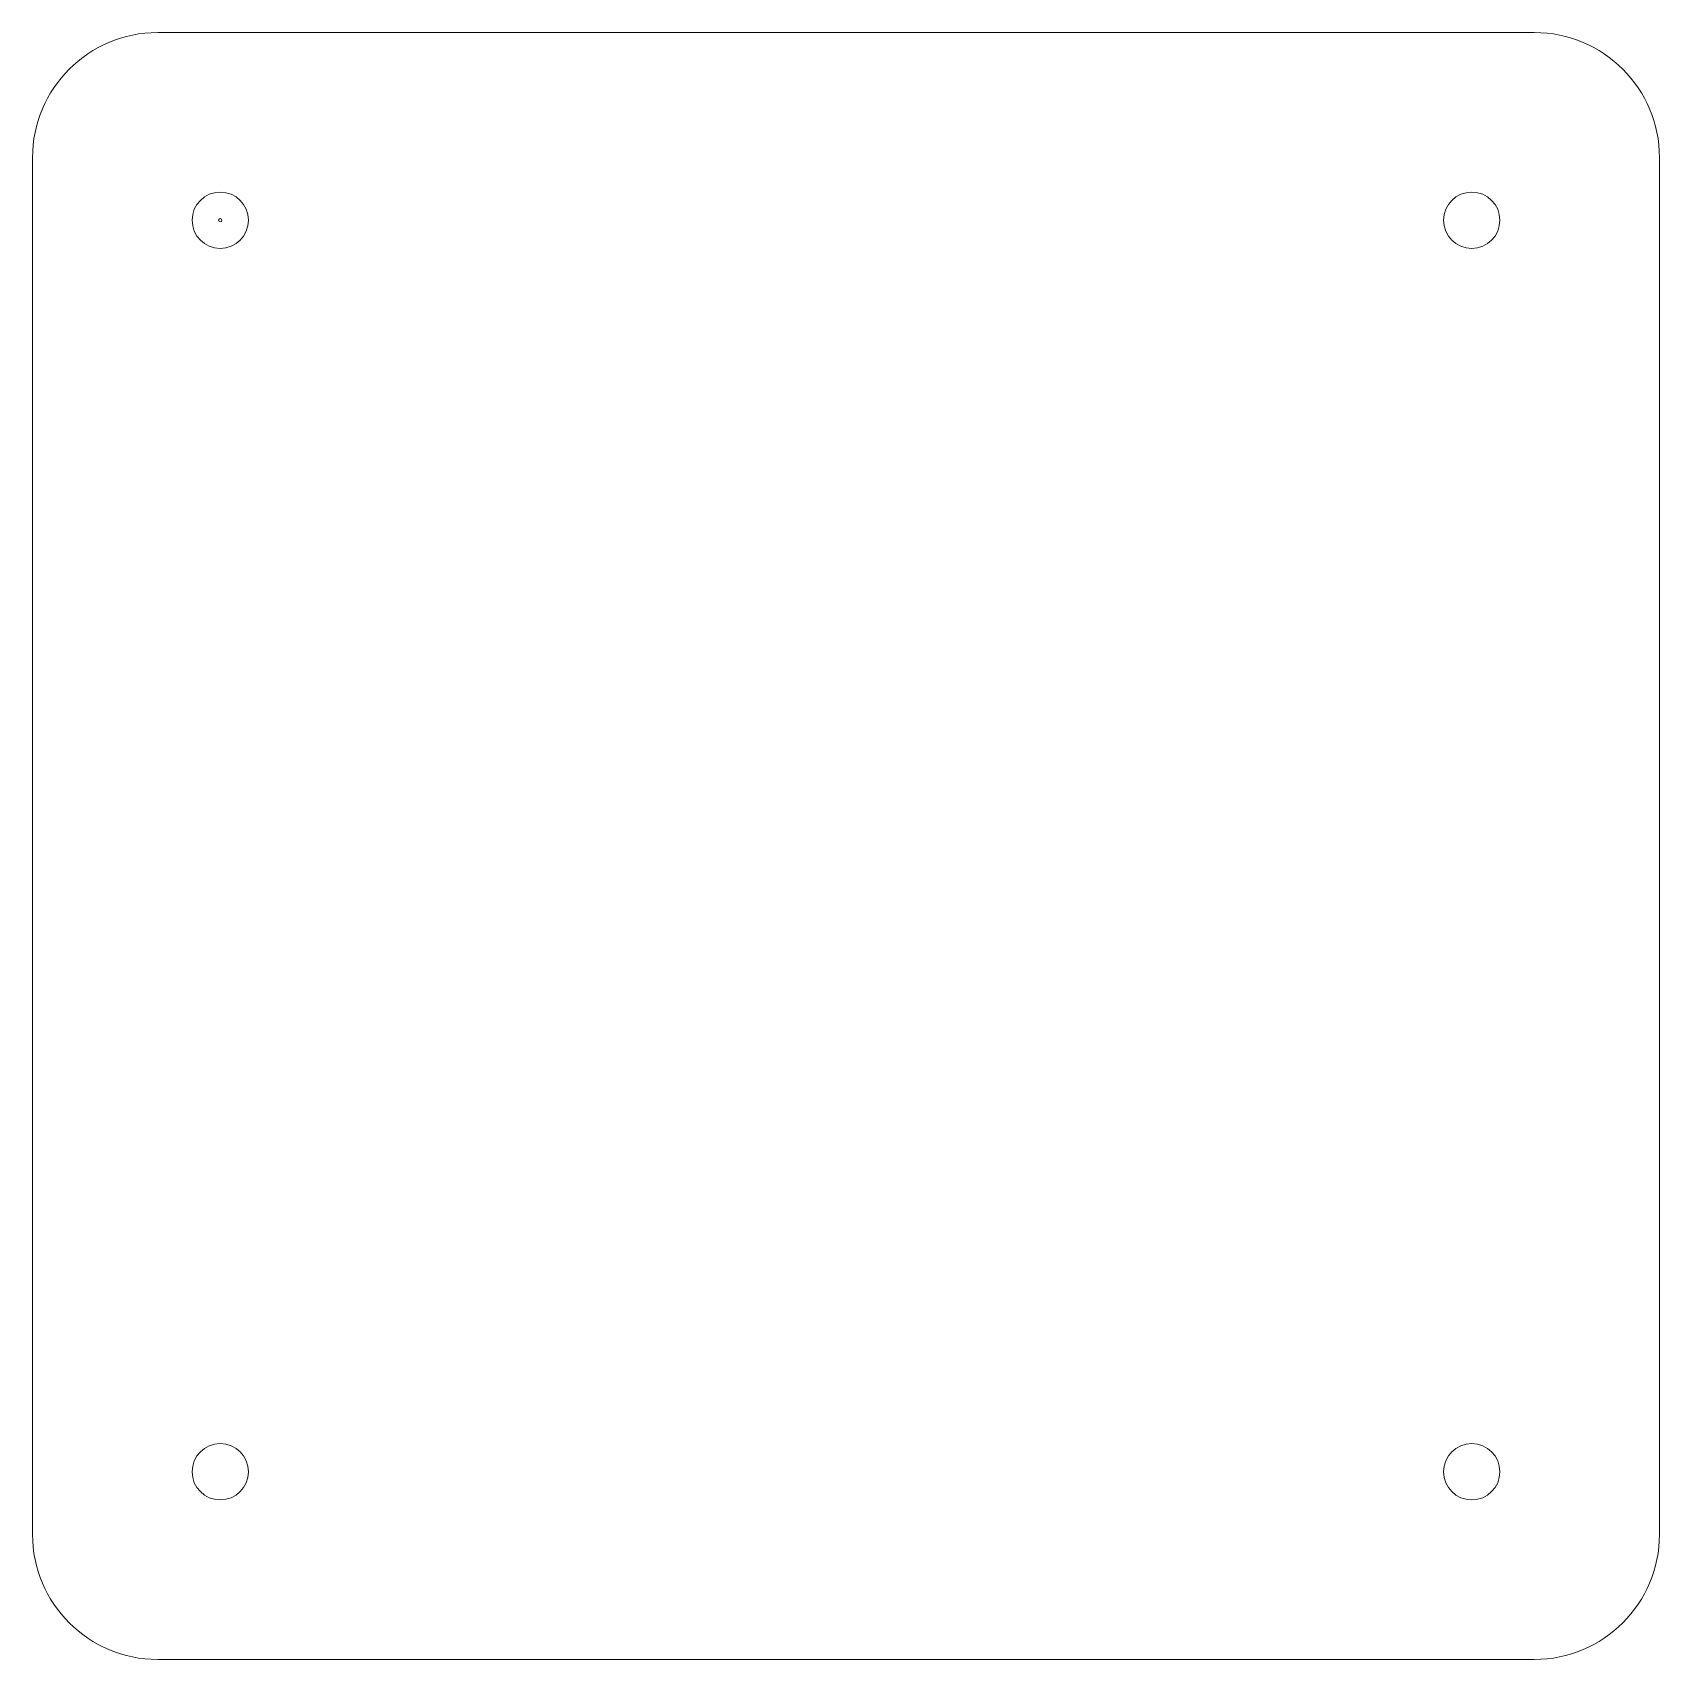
# Model space of a CAD drawing. Extents: x -65 to 65, y -65 to 65.
import ezdxf

# ---------------------------------------------------------------- set-up
doc = ezdxf.new("R2010")
doc.units = 0
doc.layers.add('s001-#def-active-grp', color=7, linetype='CONTINUOUS')

msp = doc.modelspace()

# ---------------------------------------------------------------- linework, layer by layer
at = {"layer": 's001-#def-active-grp', "color": 7, "linetype": 'CONTINUOUS', "lineweight": 20, "true_color": 0x000000}
for p, q in [((55, 65), (-55, 65)), ((-65, 55), (-65, -55)), ((65, -55), (65, 55)), ((-55, -65), (55, -65))]:
    msp.add_line(p, q, dxfattribs=at)
for centre, radius, start, end in [((-55, 55), 10, 90, 180), ((55, 55), 10, 0, 90), ((-50, 50), 2.25, 90, 180), ((-50, 50), 2.25, 0, 90), ((50, 50), 2.25, 90, 180), ((50, 50), 2.25, 0, 90), ((-50, 50), 2.25, -180, -90), ((-50, 50), 0.137, 90, 180), ((-50, 50), 0.137, 180, -90), ((-50, 50), 0.137, 0, 90), ((-50, 50), 0.137, -90, 0), ((-50, 50), 2.25, -90, 0), ((50, 50), 2.25, 180, -90), ((50, 50), 2.25, -90, 0), ((-50, -50), 2.25, 90, 180), ((-50, -50), 2.25, 0, 90), ((50, -50), 2.25, 90, 180), ((50, -50), 2.25, 0, 90), ((-50, -50), 2.25, -180, -90), ((-50, -50), 2.25, -90, 0), ((50, -50), 2.25, 180, -90), ((50, -50), 2.25, -90, 0), ((-55, -55), 10, 180, -90), ((55, -55), 10, -90, 0)]:
    msp.add_arc(centre, radius, start, end, dxfattribs=at)

doc.saveas('drawing.dxf')
